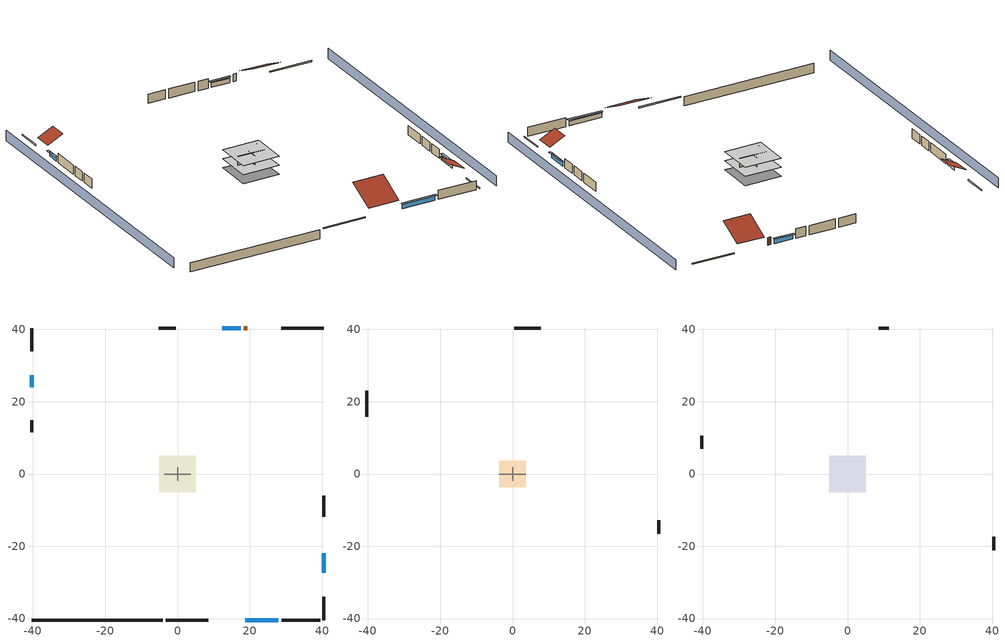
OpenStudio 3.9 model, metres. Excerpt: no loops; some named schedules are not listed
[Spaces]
conditioned space 1
 floor foundation (Slab2 construction): -5.03,-5.03 -5.03,5.03 5.03,5.03 5.03,-5.03 z-2.13
 floor adiabatic (AdiabaticFloorConstruction): -5.03,-5.03 -5.03,5.03 5.03,5.03 5.03,-5.03 z0.3
 wall outside (Wall3 construction): 28.83,-40.39 39.46,-40.39 z0.3:2.74
 wall outside (Wall4 construction): -40.39,14.86 -40.39,11.51 z0.3:2.74
 wall outside (Wall7 construction): -0.48,40.39 -5.23,40.39 z0.3:2.74
 wall outside (Wall8 construction): 40.39,-11.89 40.39,-5.98 z0.3:2.74
 wall outside (RimJoist1 construction): -3.22,-40.39 8.48,-40.39 z0.3:0.61
 wall outside (RimJoist2 construction): -40.39,40.39 -40.39,33.9 z0.3:0.61
 wall outside (RimJoist3 construction): 40.39,40.39 28.69,40.39 z0.3:0.61
 wall outside (RimJoist4 construction): 40.39,-40.39 40.39,-33.9 z0.3:0.61
 wall outside (AdiabaticWallConstruction): 18.8,-40.39 27.91,-40.39 z0.3:1.52; -40.39,27.3 -40.39,24.03 z0.3:1.37; 17.46,40.39 12.36,40.39 z0.3:1.43; 40.39,-27.3 40.39,-21.98 z0.3:1.46
 wall outside (AdiabaticWallConstruction 1): 19.31,40.39 18.39,40.39 z0.3:2.34
 wall to garage 1 (Wall5 construction): 3.66,0 -3.66,0 z0.3:2.74
 wall to garage 1 (Wall6 construction): 0,1.83 0,-1.83 z0.3:2.74
 wall foundation (FoundationWall1 construction): -40.39,-40.39 -4.15,-40.39 z-2.13:0.3
 window (WindowConstruction): 18.8,-40.39 27.91,-40.39 z0.3:1.52
 window (WindowConstruction 1): -40.39,27.3 -40.39,24.03 z0.3:1.37
 window (WindowConstruction 2): 17.46,40.39 12.36,40.39 z0.3:1.43
 window (WindowConstruction 3): 40.39,-27.3 40.39,-21.98 z0.3:1.46
 door (Door): 19.31,40.39 18.39,40.39 z0.3:2.34
 ceiling adiabatic (AdiabaticFloorConstruction): 5.03,-5.03 5.03,5.03 -5.03,5.03 -5.03,-5.03 z0.3
garage 1
 floor foundation (Slab1 construction): -3.66,-3.66 -3.66,3.66 3.66,3.66 3.66,-3.66 z0
 wall outside (Wall1 construction): -40.39,23.1 -40.39,15.78 z0.3:2.74
 wall outside (Wall2 construction): 7.76,40.39 0.45,40.39 z0.3:2.74
 wall outside (Wall12 construction): 40.39,-16.47 40.39,-12.82 z0.3:2.74
attic - unvented 1
 floor to garage 1 (Floor1 construction): -3.66,-3.66 -3.66,3.66 3.66,3.66 3.66,-3.66 z2.74
 floor to conditioned space 1 (Floor2 construction Reversed): -5.03,-5.03 -5.03,5.03 5.03,5.03 5.03,-5.03 z2.74
 wall outside (Wall9 construction): -40.39,10.58 -40.39,6.94 z0.3:2.74
 wall outside (Wall10 construction): 40.39,-21.05 40.39,-17.4 z0.3:2.74
 wall outside (Wall11 construction): 11.43,40.39 8.69,40.39 z0.3:2.74
 roof outside (Roof1 construction): 17.87,-40.39,2.74 17.87,-32.83,6.53 9.41,-32.83,6.53 9.41,-40.39,2.74
 roof outside (Roof2 construction): -40.39,28.23,2.74 -36.15,28.23,4.86 -36.15,32.97,4.86 -40.39,32.97,2.74
 roof outside (Roof3 construction): 40.39,-28.23,2.74 36.15,-28.23,4.86 36.15,-32.97,4.86 40.39,-32.97,2.74
 roof outside (Roof4 construction): 20.23,40.39,2.74 20.23,33.66,6.11 27.76,33.66,6.11 27.76,40.39,2.74
shading: 44.96,-40.39 44.96,40.39 / -44.96,40.39 -44.96,-40.39 z0:2.74; 28.21,-40.39 18.5,-40.39 18.5,-41 28.21,-41 z1.83; -40.39,23.72 -40.39,27.61 -41,27.61 -41,23.72 z1.68; 12.06,40.39 17.77,40.39 17.77,41 12.06,41 z1.74; 40.39,-21.67 40.39,-27.61 41,-27.61 41,-21.67 z1.77
[Site]
Portland Intl Arpt_OR: Latitude {deg}=45.59; Longitude {deg}=-122.6; Time Zone {hr}=-8; Elevation {m}=33; Terrain=Suburbs; Keep Site Location Information=Yes
[Site:GroundTemperature:Shallow]
10.2558, 8.96328, 8.85977, 9.47314, 11.9355, 14.3863, 16.5111, 17.8571, 17.9714, 16.8767, 14.8061, 12.4304
[Site:WaterMainsTemperature]
Calculation Method=Schedule; Temperature Schedule=mains temperature schedule
[Building]
Building 1
[Material] Roughness=Rough
Name | Thickness {m} | Conductivity {W/m-K} | Density {kg/m3} | Specific Heat {J/kg-K} | Thermal Absorptance | Solar Absorptance | Visible Absorptance
asphalt or fiberglass shingles | 0.00635 | 0.162714 | 1121.4 | 1465.45 | 0.9 | 0.85 | 0.85
roof rigid ins | 0.00281632 | 0.029427 | 32.04 | 1214.23 | 0.9 | 0.7 | 0.7
osb sheathing 0.5 in. | 0.0127 | 0.115458 | 512.64 | 1214.23 | 0.9 | 0.6 | 0.6
brick veneer | 0.1016 | 0.793375 | 1762.2 | 795.53 | 0.9 | 0.5 | 0.5
osb sheathing 0.5 in. 1 | 0.0127 | 0.115458 | 512.64 | 1214.23 | 0.9 | 0.7 | 0.7
wall stud and cavity | 0.1397 | 0.447971 | 139.0536 | 1170.24 | 0.9 | 0.6 | 0.6
wall stud and cavity 1 | 0.1397 | 0.558292 | 139.0536 | 1170.24 | 0.9 | 0.7 | 0.7
gypsum board | 0.0127 | 0.160291 | 801 | 837.4 | 0.9 | 0.6 | 0.6
osb sheathing 0.5 in. 2; osb sheathing 0.5 in. 3 | 0.0127 | 0.115458 | 512.64 | 1214.23
wall stud and cavity 2 | 0.1397 | 0.476402 | 139.0536 | 1170.24 | 0.9 | 0.7 | 0.7
rim joist stud and cavity | 0.0508 | 0.180795 | 50.32683 | 1063.81 | 0.9 | 0.6 | 0.6
ceiling stud and cavity | 0.1397 | 1.39189 | 65.682 | 1177.47 | 0.9 | 0.7 | 0.7
ceiling loosefill ins | 0.254 | 0.0480833 | 16.02 | 1046.75 | 0.9 | 0.7 | 0.7
ceiling stud and cavity 1 | 0.1397 | 0.104117 | 65.682 | 1177.47 | 0.9 | 0.7 | 0.7
concrete 4.0 in. | 0.1016 | 1.803125 | 2242.8 | 837.4 | 0.9 | 0.7 | 0.7
concrete 8.0 in. | 0.2032 | 1.803125 | 2242.8 | 837.4 | 0.9 | 0.7 | 0.7
gypsum board 1 | 0.0127 | 0.160291 | 801 | 837.4 | 0.9 | 0.7 | 0.7
floor covering | 0.0127 | 0.0450781 | 54.468 | 1339.84 | 0.9 | 0.9 | 0.9
wood siding; wood siding 1 | 0.0254 | 0.102417 | 544.68 | 1172.36
wall rigid ins; floor rigid ins | 0.512978 | 0.029427 | 32.04 | 1214.23 | 0.9 | 0.7 | 0.7
wall stud and cavity 3 | 0.0889 | 0.380278 | 52.3479 | 1209.89 | 0.9 | 0.7 | 0.7
door material | 0.04445 | 0.0612267 | 512.64 | 1214.23 | 0.9 | 0.7 | 0.7
floor stud and cavity | 0.1397 | 1.75129 | 37.0049 | 1207.88 | 0.9 | 0.7 | 0.7
osb sheathing 0.75 in. | 0.01905 | 0.115458 | 512.64 | 1214.23 | 0.9 | 0.7 | 0.7
floor covering 1 | 0.0127 | 0.0433444 | 54.468 | 1339.84 | 0.9 | 0.6 | 0.6
wall stud and cavity 4 | 0.0889 | 0.391764 | 83.0341 | 1211.67 | 0.9 | 0.7 | 0.7
furniture material conditioned space 1; furniture material garage 1 | 0.1524 | 0.115458 | 640.8 | 1214.23 | 0.9 | 0.6 | 0.6
[Construction]
Roof1 construction; Roof2 construction; Roof3 construction; Roof4 construction: asphalt or fiberglass shingles, roof rigid ins, osb sheathing 0.5 in.
Wall1 construction; Wall2 construction: brick veneer, osb sheathing 0.5 in. 1, wall stud and cavity
Wall3 construction; Wall4 construction: brick veneer, osb sheathing 0.5 in. 1, wall stud and cavity 1, gypsum board
Wall5 construction: osb sheathing 0.5 in. 2, wall stud and cavity 2, gypsum board
Wall6 construction: osb sheathing 0.5 in. 3, wall stud and cavity 2, gypsum board
Wall7 construction; Wall8 construction: brick veneer, osb sheathing 0.5 in. 2, wall stud and cavity 1, gypsum board
Wall9 construction; Wall10 construction; Wall11 construction; Wall12 construction: brick veneer, osb sheathing 0.5 in. 2, wall stud and cavity
RimJoist1 construction; RimJoist2 construction; RimJoist3 construction; RimJoist4 construction: brick veneer, rim joist stud and cavity
Floor1 construction: ceiling stud and cavity
Floor2 construction Reversed: gypsum board, ceiling stud and cavity 1, ceiling loosefill ins
Slab1 construction: concrete 4.0 in.
FoundationWall1 construction: concrete 8.0 in., gypsum board 1
Slab2 construction: concrete 4.0 in., floor covering
WindowConstruction; WindowConstruction 1; WindowConstruction 2; WindowConstruction 3: WindowMaterial
AdiabaticWallConstruction: wood siding, wall rigid ins, wall stud and cavity 3, gypsum board
Door: door material
AdiabaticWallConstruction 1: wood siding 1, wall rigid ins, wall stud and cavity 3, gypsum board
AdiabaticFloorConstruction: floor stud and cavity, floor rigid ins, osb sheathing 0.75 in., floor covering 1
PartitionWallConstruction: gypsum board, wall stud and cavity 4, gypsum board
furniture construction conditioned space 1: furniture material conditioned space 1
furniture construction garage 1: furniture material garage 1
[WindowMaterial:SimpleGlazingSystem]
WindowMaterial: U-Factor {W/m2-K}=2.66866; Solar Heat Gain Coefficient=0.54
[ThermalZone] Multiplier=1; Use Ideal Air Loads=No
Name | Volume {m3} | Thermostat
conditioned space | 493.619 | conditioned space temperature setpoint
attic - unvented | 143.458
garage | 130.484
[Sizing:Zone] Zone Cooling Design Supply Air Temperature Input Method=SupplyAirTemperature; Zone Cooling Design Supply Air Temperature {C}=14; Zone Cooling Design Supply Air Temperature Difference {deltaC}=11.11; Zone Heating Design Supply Air Temperature Input Method=SupplyAirTemperature; Zone Heating Design Supply Air Temperature {C}=40; Zone Heating Design Supply Air Temperature Difference {deltaC}=11.11; Zone Cooling Design Supply Air Humidity Ratio {kg-H2O/kg-air}=0.0085; Zone Heating Design Supply Air Humidity Ratio {kg-H2O/kg-air}=0.008; Cooling Design Air Flow Method=DesignDay; Heating Design Air Flow Method=DesignDay; Account for Dedicated Outdoor Air System=No; Dedicated Outdoor Air System Control Strategy=NeutralSupplyAir; Dedicated Outdoor Air Low Setpoint Temperature for Design {C}=autosize; Dedicated Outdoor Air High Setpoint Temperature for Design {C}=autosize; Zone Load Sizing Method=Sensible Load Only No Latent Load; Zone Latent Cooling Design Supply Air Humidity Ratio Input Method=HumidityRatioDifference; Zone Cooling Design Supply Air Humidity Ratio Difference {kgWater/kgDryAir}=0.005; Zone Latent Heating Design Supply Air Humidity Ratio Input Method=HumidityRatioDifference; Zone Humidification Design Supply Air Humidity Ratio Difference {kgWater/kgDryAir}=0.005; Sizing Option=Coincident
attic - unvented; garage
[Space]
Name | Thermal Zone | Volume {m3}
conditioned space 1 | conditioned space | 493.619
attic - unvented 1 | attic - unvented | 143.458
garage 1 | garage | 130.484
[ThermostatSetpoint:DualSetpoint]
conditioned space temperature setpoint: Heating Setpoint Temperature Schedule=heating setpoint; Cooling Setpoint Temperature Schedule=cooling setpoint; Temperature Difference Between Cutout And Setpoint {deltaC}=0
[Foundation:Kiva] Wall Depth Below Slab {m}=0.2032
Name | Initial Indoor Air Temperature {C} | Wall Height Above Grade {m}
Foundation Kiva 1 | 13.4258 | 0.1016
Foundation Kiva 2 | 19.4444 | 0.3048
[Foundation:Kiva:Settings]
Soil Conductivity {W/m-K}=0.8655; Soil Density {kg/m3}=1842.3; Soil Specific Heat {J/kg-K}=418.7; Ground Solar Absorptivity=0.9; Ground Thermal Absorptivity=0.9; Ground Surface Roughness {m}=0.03; Far-Field Width {m}=40; Deep-Ground Boundary Condition=ZeroFlux; Deep-Ground Depth {m}=40; Minimum Cell Dimension {m}=0.2; Maximum Cell Growth Coefficient=3; Simulation Timestep=Timestep
[SurfaceProperty:ExposedFoundationPerimeter] Exposed Perimeter Calculation Method=TotalExposedPerimeter
Name | Total Exposed Perimeter {m}
Slab1 | 18.288
Slab2 | 36.24072
[SurfaceProperty:IncidentSolarMultiplier] Incident Solar Multiplier=1; Incident Solar Multiplier Schedule=trans schedule winter=0.85 summer=0.7
Window1; Window2; Window3; Window4
[InternalMass:Definition] Design Level Calculation Method=SurfaceArea
Name | Construction | Surface Area {m2}
partition wall mass | PartitionWallConstruction | 202.436
furniture mass conditioned space 1 | furniture construction conditioned space 1 | 80.97429
furniture mass garage 1 | furniture construction garage 1 | 5.35122
[InternalMass] Multiplier=1
Name | Internal Mass Definition | Space or SpaceType
partition wall mass | partition wall mass | conditioned space 1
furniture mass conditioned space 1 | furniture mass conditioned space 1 | conditioned space 1
furniture mass garage 1 | furniture mass garage 1 | garage 1
[EnergyManagementSystem:Sensor]
Name | Output Variable or Output Meter Index Key | Output Variable or Output Meter
water_heater_T_set | water heater setpoint | Schedule Value
out_pb_s |  | Site Outdoor Air Barometric Pressure
out_wt_s |  | Site Outdoor Air Humidity Ratio
site_vw_s |  | Site Wind Speed
hvac_availability_schedule_s | hvac availability schedule | Schedule Value
cool_season | cooling season schedule | Schedule Value
natural_vent_s | natural vent schedule | Schedule Value
htg_sp_s | heating setpoint | Schedule Value
clg_sp_s | cooling setpoint | Schedule Value
mech_vent_range_fan_0_sch_s | mech vent range fan 0 schedule | Schedule Value
mech_vent_bath_fan_0_sch_s | mech vent bath fan 0 schedule | Schedule Value
clothes_dryer_exhaust_0_sch_s | clothes_dryer | Schedule Value
htg_load_cond |  | Heating:EnergyTransfer:Zone:CONDITIONED SPACE
clg_load_cond |  | Cooling:EnergyTransfer:Zone:CONDITIONED SPACE
s_conv | Floor2 | Surface Inside Face Convection Heat Gain Energy
s_ig | Floor2 | Surface Inside Face Internal Gains Radiation Heat Gain Energy
s_sol | Floor2 | Surface Inside Face Solar Radiation Heat Gain Energy
s_lgt | Floor2 | Surface Inside Face Lights Radiation Heat Gain Energy
s_surf | Floor2 | Surface Inside Face Net Surface Thermal Radiation Heat Gain Energy
s_conv_1 | FoundationWall1 | Surface Inside Face Convection Heat Gain Energy
s_ig_1 | FoundationWall1 | Surface Inside Face Internal Gains Radiation Heat Gain Energy
s_sol_1 | FoundationWall1 | Surface Inside Face Solar Radiation Heat Gain Energy
s_lgt_1 | FoundationWall1 | Surface Inside Face Lights Radiation Heat Gain Energy
s_surf_1 | FoundationWall1 | Surface Inside Face Net Surface Thermal Radiation Heat Gain Energy
s_conv_2 | inferred conditioned ceiling | Surface Inside Face Convection Heat Gain Energy
s_ig_2 | inferred conditioned ceiling | Surface Inside Face Internal Gains Radiation Heat Gain Energy
s_sol_2 | inferred conditioned ceiling | Surface Inside Face Solar Radiation Heat Gain Energy
s_lgt_2 | inferred conditioned ceiling | Surface Inside Face Lights Radiation Heat Gain Energy
s_surf_2 | inferred conditioned ceiling | Surface Inside Face Net Surface Thermal Radiation Heat Gain Energy
s_conv_3 | inferred conditioned floor | Surface Inside Face Convection Heat Gain Energy
s_ig_3 | inferred conditioned floor | Surface Inside Face Internal Gains Radiation Heat Gain Energy
s_sol_3 | inferred conditioned floor | Surface Inside Face Solar Radiation Heat Gain Energy
s_lgt_3 | inferred conditioned floor | Surface Inside Face Lights Radiation Heat Gain Energy
s_surf_3 | inferred conditioned floor | Surface Inside Face Net Surface Thermal Radiation Heat Gain Energy
s_conv_4 | RimJoist1 | Surface Inside Face Convection Heat Gain Energy
s_ig_4 | RimJoist1 | Surface Inside Face Internal Gains Radiation Heat Gain Energy
s_sol_4 | RimJoist1 | Surface Inside Face Solar Radiation Heat Gain Energy
s_lgt_4 | RimJoist1 | Surface Inside Face Lights Radiation Heat Gain Energy
s_surf_4 | RimJoist1 | Surface Inside Face Net Surface Thermal Radiation Heat Gain Energy
s_conv_5 | RimJoist2 | Surface Inside Face Convection Heat Gain Energy
s_ig_5 | RimJoist2 | Surface Inside Face Internal Gains Radiation Heat Gain Energy
s_sol_5 | RimJoist2 | Surface Inside Face Solar Radiation Heat Gain Energy
s_lgt_5 | RimJoist2 | Surface Inside Face Lights Radiation Heat Gain Energy
s_surf_5 | RimJoist2 | Surface Inside Face Net Surface Thermal Radiation Heat Gain Energy
s_conv_6 | RimJoist3 | Surface Inside Face Convection Heat Gain Energy
s_ig_6 | RimJoist3 | Surface Inside Face Internal Gains Radiation Heat Gain Energy
s_sol_6 | RimJoist3 | Surface Inside Face Solar Radiation Heat Gain Energy
s_lgt_6 | RimJoist3 | Surface Inside Face Lights Radiation Heat Gain Energy
s_surf_6 | RimJoist3 | Surface Inside Face Net Surface Thermal Radiation Heat Gain Energy
s_conv_7 | RimJoist4 | Surface Inside Face Convection Heat Gain Energy
s_ig_7 | RimJoist4 | Surface Inside Face Internal Gains Radiation Heat Gain Energy
s_sol_7 | RimJoist4 | Surface Inside Face Solar Radiation Heat Gain Energy
s_lgt_7 | RimJoist4 | Surface Inside Face Lights Radiation Heat Gain Energy
s_surf_7 | RimJoist4 | Surface Inside Face Net Surface Thermal Radiation Heat Gain Energy
s_conv_8 | Slab2 | Surface Inside Face Convection Heat Gain Energy
s_ig_8 | Slab2 | Surface Inside Face Internal Gains Radiation Heat Gain Energy
s_sol_8 | Slab2 | Surface Inside Face Solar Radiation Heat Gain Energy
s_lgt_8 | Slab2 | Surface Inside Face Lights Radiation Heat Gain Energy
s_surf_8 | Slab2 | Surface Inside Face Net Surface Thermal Radiation Heat Gain Energy
ss_sol | Door1 | Surface Inside Face Solar Radiation Heat Gain Energy
ss_lgt | Door1 | Surface Inside Face Lights Radiation Heat Gain Energy
ss_conv | Door1 | Surface Inside Face Convection Heat Gain Energy
ss_ig | Door1 | Surface Inside Face Internal Gains Radiation Heat Gain Energy
ss_surf | Door1 | Surface Inside Face Net Surface Thermal Radiation Heat Gain Energy
ss_conv_1 | Window1 | Surface Inside Face Convection Heat Gain Energy
ss_ig_1 | Window1 | Surface Inside Face Internal Gains Radiation Heat Gain Energy
ss_surf_1 | Window1 | Surface Inside Face Net Surface Thermal Radiation Heat Gain Energy
ss_trans_in | Window1 | Surface Window Transmitted Solar Radiation Rate
ss_back_out | Window1 | Surface Window Shortwave from Zone Back Out Window Heat Transfer Rate
ss_trans_out | Window1 | Surface Inside Face Initial Transmitted Diffuse Transmitted Out Window Solar Radiation Rate
ss_conv_2 | Window2 | Surface Inside Face Convection Heat Gain Energy
ss_ig_2 | Window2 | Surface Inside Face Internal Gains Radiation Heat Gain Energy
ss_surf_2 | Window2 | Surface Inside Face Net Surface Thermal Radiation Heat Gain Energy
ss_trans_in_1 | Window2 | Surface Window Transmitted Solar Radiation Rate
ss_back_out_1 | Window2 | Surface Window Shortwave from Zone Back Out Window Heat Transfer Rate
ss_trans_out_1 | Window2 | Surface Inside Face Initial Transmitted Diffuse Transmitted Out Window Solar Radiation Rate
ss_conv_3 | Window3 | Surface Inside Face Convection Heat Gain Energy
ss_ig_3 | Window3 | Surface Inside Face Internal Gains Radiation Heat Gain Energy
ss_surf_3 | Window3 | Surface Inside Face Net Surface Thermal Radiation Heat Gain Energy
ss_trans_in_2 | Window3 | Surface Window Transmitted Solar Radiation Rate
ss_back_out_2 | Window3 | Surface Window Shortwave from Zone Back Out Window Heat Transfer Rate
ss_trans_out_2 | Window3 | Surface Inside Face Initial Transmitted Diffuse Transmitted Out Window Solar Radiation Rate
ss_conv_4 | Window4 | Surface Inside Face Convection Heat Gain Energy
ss_ig_4 | Window4 | Surface Inside Face Internal Gains Radiation Heat Gain Energy
ss_surf_4 | Window4 | Surface Inside Face Net Surface Thermal Radiation Heat Gain Energy
ss_trans_in_3 | Window4 | Surface Window Transmitted Solar Radiation Rate
ss_back_out_3 | Window4 | Surface Window Shortwave from Zone Back Out Window Heat Transfer Rate
ss_trans_out_3 | Window4 | Surface Inside Face Initial Transmitted Diffuse Transmitted Out Window Solar Radiation Rate
s_conv_9 | Wall3 | Surface Inside Face Convection Heat Gain Energy
s_ig_9 | Wall3 | Surface Inside Face Internal Gains Radiation Heat Gain Energy
s_sol_9 | Wall3 | Surface Inside Face Solar Radiation Heat Gain Energy
s_lgt_9 | Wall3 | Surface Inside Face Lights Radiation Heat Gain Energy
s_surf_9 | Wall3 | Surface Inside Face Net Surface Thermal Radiation Heat Gain Energy
s_conv_10 | Wall4 | Surface Inside Face Convection Heat Gain Energy
s_ig_10 | Wall4 | Surface Inside Face Internal Gains Radiation Heat Gain Energy
s_sol_10 | Wall4 | Surface Inside Face Solar Radiation Heat Gain Energy
s_lgt_10 | Wall4 | Surface Inside Face Lights Radiation Heat Gain Energy
s_surf_10 | Wall4 | Surface Inside Face Net Surface Thermal Radiation Heat Gain Energy
s_conv_11 | Wall5 | Surface Inside Face Convection Heat Gain Energy
s_ig_11 | Wall5 | Surface Inside Face Internal Gains Radiation Heat Gain Energy
s_sol_11 | Wall5 | Surface Inside Face Solar Radiation Heat Gain Energy
s_lgt_11 | Wall5 | Surface Inside Face Lights Radiation Heat Gain Energy
s_surf_11 | Wall5 | Surface Inside Face Net Surface Thermal Radiation Heat Gain Energy
s_conv_12 | Wall6 | Surface Inside Face Convection Heat Gain Energy
s_ig_12 | Wall6 | Surface Inside Face Internal Gains Radiation Heat Gain Energy
s_sol_12 | Wall6 | Surface Inside Face Solar Radiation Heat Gain Energy
s_lgt_12 | Wall6 | Surface Inside Face Lights Radiation Heat Gain Energy
s_surf_12 | Wall6 | Surface Inside Face Net Surface Thermal Radiation Heat Gain Energy
s_conv_13 | Wall7 | Surface Inside Face Convection Heat Gain Energy
s_ig_13 | Wall7 | Surface Inside Face Internal Gains Radiation Heat Gain Energy
[OtherEquipment:Definition] Design Level Calculation Method=EquipmentLevel
Name | Design Level {W} | Fraction Latent | Fraction Radiant | Fraction Lost
water heater sens; mech vent house fan sensible load | 0 | 0 | 0 | 0
water heater lat; mech vent house fan latent load | 0 | 1 | 0 | 0
water heater energy adjustment1 | 0.01 | 0 | 0 | 1
clothes dryer 2 | 0 | 0.015 | 0.081 | 0.85
cooking range 2 | 0 | 0.08 | 0.432 | 0.2
general water use sensible | -98.09 | 0 | 0.6 | 0
general water use latent | 99.529 | 1 | 0 | 0
[OtherEquipment] Space or SpaceType=conditioned space 1
Name | Other Equipment Definition | Schedule | Fuel Type
water heater sens | water heater sens | Always On Discrete
water heater lat | water heater lat | Always On Discrete
water heater energy adjustment1 | water heater energy adjustment1 | Always On Discrete | Electricity
clothes dryer 1 | clothes dryer 2 | clothes_dryer | Electricity
cooking range 1 | cooking range 2 | cooking_range | Electricity
general water use sensible | general water use sensible | general water use schedule
general water use latent | general water use latent | general water use schedule
mech vent house fan sensible load | mech vent house fan sensible load | Always On Discrete
mech vent house fan latent load | mech vent house fan latent load | Always On Discrete
[ElectricEquipment:Definition] Design Level Calculation Method=EquipmentLevel
Name | Design Level {W} | Fraction Latent | Fraction Radiant | Fraction Lost
clothes washer | 493.87 | 0.03 | 0.162 | 0.7
clothes dryer | 7358.34 | 0.015 | 0.081 | 0.85
dishwasher | 694.341 | 0.3 | 0.18 | 0.4
fridge | 45.9075 | 0 | 0.6 | 0
freezer | 194.914 | 0 | 0.6 | 0
cooking range | 1926.49 | 0.08 | 0.432 | 0.2
misc tv | 1467.25 | 0 | 0.6 | 0
misc plug loads | 967.446 | 0.021 | 0.558 | 0.049
whole house fan; mech vent house fan | 0 | 0 | 0 | 1
mech vent house fan cfis | 0 | 0 | 0 | 0
mech vent range fan 0; mech vent bath fan 0 | 30 | 0 | 0 | 1
[ElectricEquipment]
Name | Electric Equipment Definition | Space or SpaceType | Schedule
clothes washer | clothes washer | conditioned space 1 | clothes_washer
clothes dryer | clothes dryer | conditioned space 1 | clothes_dryer
dishwasher | dishwasher | conditioned space 1 | dishwasher
fridge | fridge | conditioned space 1 | fridge schedule
freezer | freezer | garage 1 | freezer schedule
cooking range | cooking range | conditioned space 1 | cooking_range
misc tv | misc tv | conditioned space 1 | plug_loads_tv
misc plug loads | misc plug loads | conditioned space 1 | plug_loads_other
whole house fan | whole house fan | conditioned space 1 | Always On Discrete
mech vent house fan | mech vent house fan | conditioned space 1 | mech vent house fan schedule
mech vent house fan cfis | mech vent house fan cfis | conditioned space 1 | mech vent house fan cfis schedule
mech vent range fan 0 | mech vent range fan 0 | conditioned space 1 | mech vent range fan 0 schedule
mech vent bath fan 0 | mech vent bath fan 0 | conditioned space 1 | mech vent bath fan 0 schedule
[WaterUse:Equipment:Definition]
Name | Peak Flow Rate {m3/s}
clothes washer | 1.25968e-05
dishwasher | 7.90982e-06
[Lights:Definition] Design Level Calculation Method=LightingLevel; Fraction Radiant=0.6; Fraction Visible=0.2; Return Air Fraction=0
Name | Lighting Level {W}
interior lighting | 1465.23
garage lighting | 62.1225
[Lights] Fraction Replaceable=1
Name | Lights Definition | Space or SpaceType | Schedule
interior lighting | interior lighting | conditioned space 1 | lighting_interior
garage lighting | garage lighting | garage 1 | lighting_garage
[Exterior:Lights:Definition]
exterior lighting: Design Level {W}=48.0871
[Exterior:Lights]
exterior lighting: Exterior Lights Definition=exterior lighting; Schedule=exterior lighting schedule
[People:Definition]
occupants: Number of People Calculation Method=People; Number of People {people}=5; Fraction Radiant=0.314171; Sensible Heat Fraction=0.56303; Carbon Dioxide Generation Rate {m3/s-W}=0; Enable ASHRAE 55 Comfort Warnings=No; Mean Radiant Temperature Calculation Type=EnclosureAveraged
[People]
occupants: People Definition=occupants; Space or SpaceType=conditioned space 1; Number of People Schedule=occupants; Activity Level Schedule=occupants activity schedule; Multiplier=1
[SpaceInfiltration:DesignFlowRate] Schedule=Always On Discrete
Name | Space or SpaceType | Design Flow Rate Calculation Method | Design Flow Rate {m3/s} | Air Changes per Hour {1/hr} | Constant Term Coefficient | Temperature Term Coefficient | Velocity Term Coefficient | Velocity Squared Term Coefficient
natural vent flow; whole house fan flow; infil flow | conditioned space 1 | Flow/Space | 0
infil attic - unvented 1 | attic - unvented 1 | AirChanges/Hour |  | 0.1 | 1 | 0 | 0 | 0
[ZoneMixing]
whole house fan mix: Zone or Space=attic - unvented; Schedule=Always On Continuous; Design Flow Rate Calculation Method=Flow/Zone; Design Flow Rate {m3/s}=0; Source Zone or Space=conditioned space
[SpaceInfiltration:EffectiveLeakageArea]
infil garage 1: Space or SpaceType=garage 1; Schedule=Always On Discrete; Effective Air Leakage Area {cm2}=543.674; Stack Coefficient=0.000129147; Wind Coefficient=4.64657e-05
